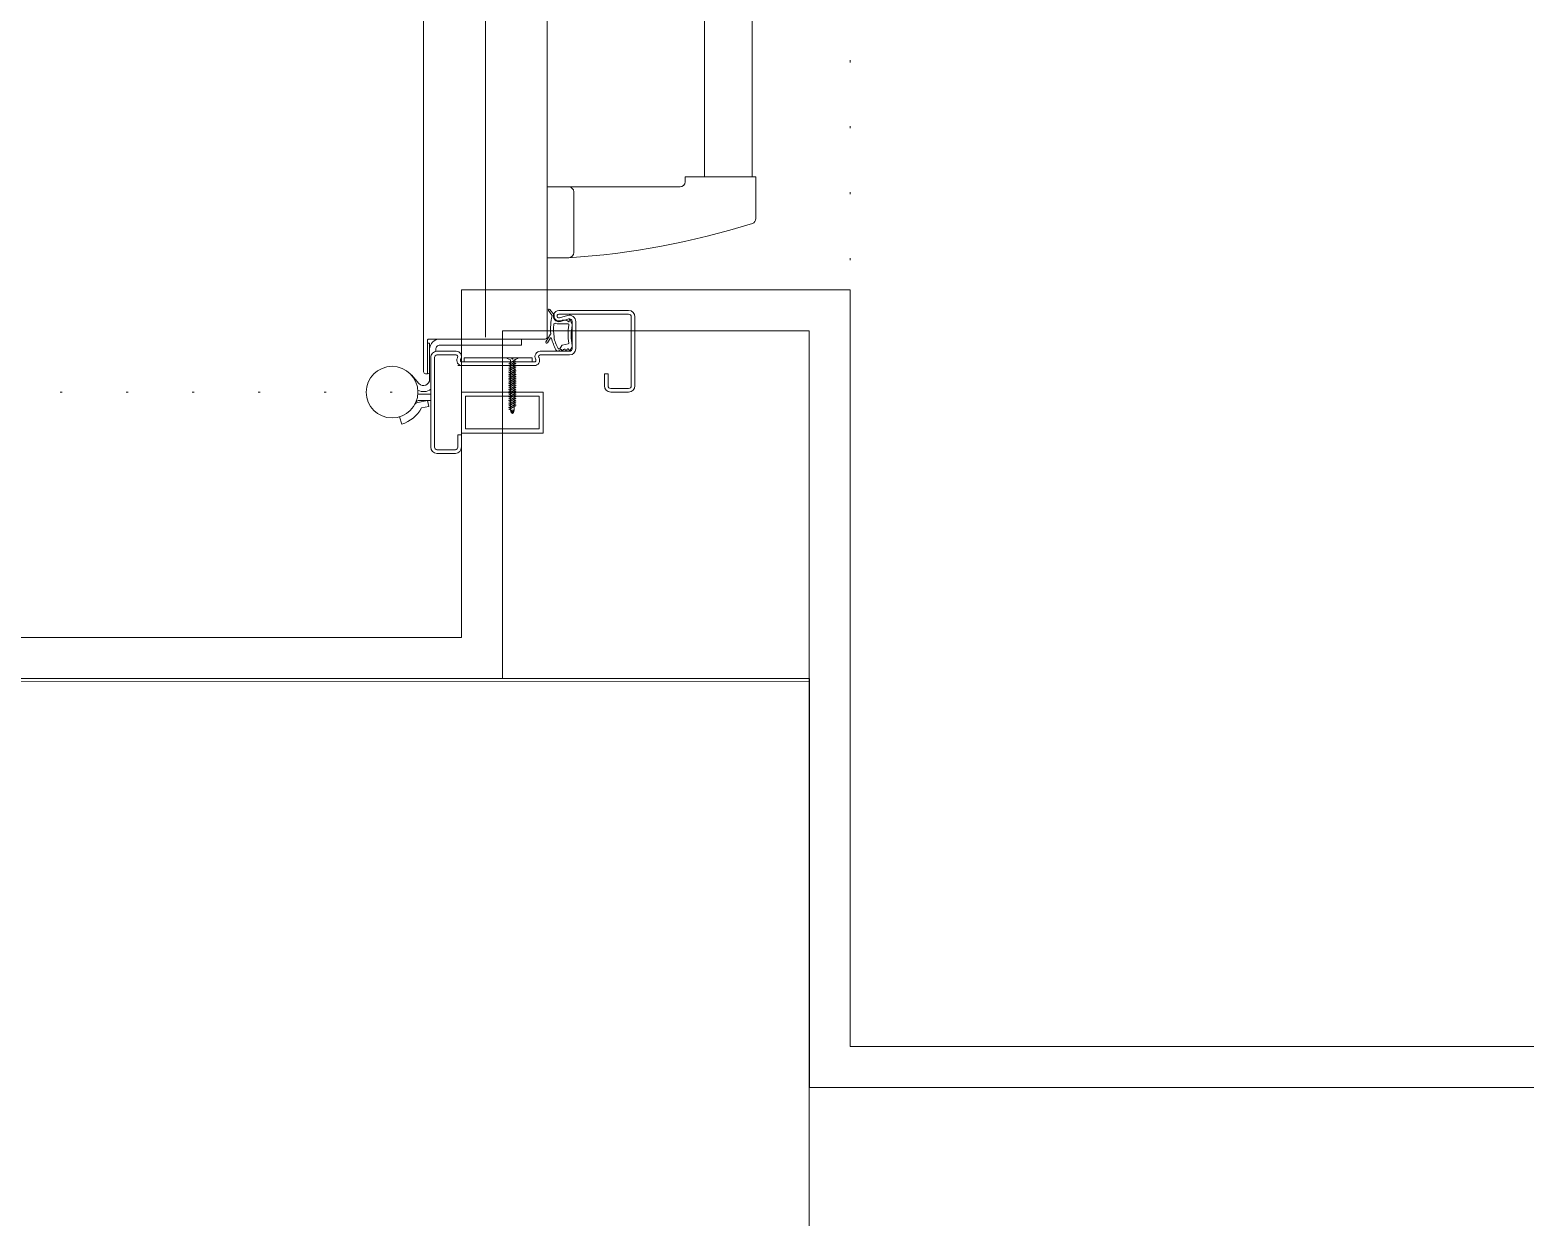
# Model space of a CAD drawing. Extents: x -2365 to 41970, y -230 to 8114.
# Drawn here: x 17362.7 to 17435.8, y 326.2 to 384.2 of the extents above; entities that cross this region are included whole.
import ezdxf

# ---------------------------------------------------------------- set-up
doc = ezdxf.new("R2010")
doc.units = 0
doc.header["$LTSCALE"] = 25
doc.linetypes.add('DOT2', pattern=[0.125, 0, -0.125])
doc.layers.get('0').update_dxf_attribs({"color": 9, "lineweight": 9})
for name, color, linetype, lineweight in [('00', 9, 'Continuous', 9), ('01', 9, 'Continuous', 9), ('07', 9, 'Continuous', 9), ('14', 9, 'Continuous', 9)]:
    doc.layers.add(name, color=color, linetype=linetype, lineweight=lineweight)

# ---------------------------------------------------------------- blocks, each defined once
blk = doc.blocks.new('p-yng-01')
at = {"ltscale": 2}
for p, q in [((10.486, 12.394), (12.532, 12.394)), ((12.532, 8.932), (12.532, 12.394)), ((12.532, 12.214), (107.468, 12.214)), ((12.532, 9.874), (107.468, 9.874)), ((12.532, 8.932), (12.284, 8.932)), ((12.037, 3.245), (12.037, 8.685)), ((8.575, 3.245), (8.575, 2.192)), ((8.822, 3.492), (11.79, 3.492)), ((12.037, 3.245), (12.037, 2.192))]:
    blk.add_line(p, q, dxfattribs=at)
at = {"linetype": 'Continuous'}
for p, q in [((2, 5.295), (2, 6.174)), ((2.18, 6.174), (2.18, 5.295)), ((5.683, 6.483), (2.309, 6.483)), ((2.309, 6.303), (5.683, 6.303)), ((5.812, 2.765), (5.812, 6.174)), ((5.992, 2.765), (5.992, 6.174)), ((2.309, 5.166), (2.898, 5.166)), ((2.898, 4.986), (2.898, 5.166)), ((2.898, 4.986), (2.309, 4.986)), ((3.816, 1.852), (3.816, 3.289)), ((3.996, 1.852), (3.996, 3.289)), ((4.045, 3.311), (4.175, 3.39)), ((4.116, 3.589), (5.453, 3.589)), ((5.453, 3.409), (4.116, 3.409)), ((4.293, 2.923), (4.356, 3.224)), ((4.47, 3.409), (5.098, 3.409)), ((5.333, 2.758), (5.338, 3.196)), ((5.345, 3.399), (5.559, 3.317)), ((5.445, 3.233), (5.447, 3.231)), ((5.577, 3.241), (5.455, 2.846)), ((5.552, 3.274), (5.463, 3.272)), ((5.749, 3.188), (5.627, 2.793)), ((4.013, 2.749), (4.083, 2.855)), ((4.124, 2.803), (4.287, 2.913)), ((4.652, 2.357), (4.413, 2.204)), ((4.464, 2.123), (4.831, 2.359)), ((5.77, 2.418), (5.984, 2.25)), ((5.781, 2.529), (6.043, 2.326)), ((3.297, -1.95), (3.297, 1.563)), ((3.477, -1.975), (3.477, 1.563)), ((3.593, 1.634), (3.62, 1.621)), ((3.701, 1.781), (3.674, 1.794)), ((4.595, -3.607), (4.595, 2.092)), ((4.695, 2.192), (52, 2.192)), ((3.677, 1.453), (3.477, 1.453)), ((3.649, 0.741), (3.587, 0.579)), ((3.677, -1.86), (3.677, 1.453)), ((3.677, 0.519), (3.677, 0.734)), ((4.295, 0.934), (4.595, 0.934)), ((4.295, 0.934), (4.295, -3.058)), ((0.998, 0.543), (0.954, 0.489)), ((0.998, 0.543), (0.954, 0.489)), ((0.998, 0.436), (0.954, 0.489)), ((0.998, 0.436), (0.954, 0.489)), ((1.122, 0.579), (0.998, 0.543)), ((1.122, 0.579), (0.998, 0.543)), ((0.998, 0.436), (1.122, 0.399)), ((0.998, 0.436), (1.122, 0.399)), ((1.106, 0.399), (1.183, 0.399)), ((1.106, 0.399), (1.183, 0.399)), ((3.266, 0.579), (1.122, 0.579)), ((1.122, 0.579), (1.122, 0.399)), ((3.266, 0.579), (1.122, 0.579)), ((1.122, 0.579), (1.122, 0.399)), ((3.163, 0.399), (1.122, 0.399)), ((3.163, 0.399), (1.122, 0.399)), ((1.144, 0.33), (1.331, 0.66)), ((1.144, 0.33), (1.331, 0.66)), ((1.144, 0.33), (1.164, 0.399)), ((1.144, 0.33), (1.164, 0.399)), ((1.154, 0.325), (1.342, 0.654)), ((1.154, 0.325), (1.342, 0.654)), ((1.196, 0.399), (1.273, 0.399)), ((1.196, 0.399), (1.273, 0.399)), ((1.286, 0.579), (1.209, 0.579)), ((1.286, 0.579), (1.209, 0.579)), ((1.234, 0.33), (1.421, 0.66)), ((1.234, 0.33), (1.421, 0.66)), ((1.234, 0.33), (1.254, 0.399)), ((1.234, 0.33), (1.254, 0.399)), ((1.244, 0.325), (1.432, 0.654)), ((1.244, 0.325), (1.432, 0.654)), ((1.286, 0.399), (1.363, 0.399)), ((1.286, 0.399), (1.363, 0.399)), ((1.376, 0.579), (1.299, 0.579)), ((1.376, 0.579), (1.299, 0.579)), ((1.307, 0.579), (1.316, 0.609)), ((1.307, 0.579), (1.316, 0.609)), ((1.324, 0.33), (1.511, 0.66)), ((1.324, 0.33), (1.511, 0.66)), ((1.324, 0.33), (1.344, 0.399)), ((1.324, 0.33), (1.344, 0.399)), ((1.334, 0.325), (1.522, 0.654)), ((1.334, 0.325), (1.522, 0.654)), ((1.376, 0.399), (1.453, 0.399)), ((1.376, 0.399), (1.453, 0.399)), ((1.466, 0.579), (1.389, 0.579)), ((1.466, 0.579), (1.389, 0.579)), ((1.397, 0.579), (1.406, 0.609)), ((1.397, 0.579), (1.406, 0.609)), ((1.414, 0.33), (1.601, 0.66)), ((1.414, 0.33), (1.601, 0.66)), ((1.414, 0.33), (1.601, 0.66)), ((1.414, 0.33), (1.601, 0.66)), ((1.414, 0.33), (1.434, 0.399)), ((1.414, 0.33), (1.434, 0.399)), ((1.414, 0.33), (1.434, 0.399)), ((1.414, 0.33), (1.434, 0.399)), ((1.424, 0.325), (1.612, 0.654)), ((1.424, 0.325), (1.612, 0.654)), ((1.424, 0.325), (1.612, 0.654)), ((1.424, 0.325), (1.612, 0.654)), ((1.466, 0.399), (1.543, 0.399)), ((1.466, 0.399), (1.543, 0.399)), ((1.466, 0.399), (1.543, 0.399)), ((1.466, 0.399), (1.543, 0.399)), ((1.556, 0.579), (1.479, 0.579)), ((1.556, 0.579), (1.479, 0.579)), ((1.487, 0.579), (1.496, 0.609)), ((1.487, 0.579), (1.496, 0.609)), ((1.504, 0.33), (1.691, 0.66)), ((1.504, 0.33), (1.691, 0.66)), ((1.504, 0.33), (1.524, 0.399)), ((1.504, 0.33), (1.524, 0.399)), ((1.514, 0.325), (1.702, 0.654)), ((1.514, 0.325), (1.702, 0.654)), ((1.556, 0.399), (1.633, 0.399)), ((1.556, 0.399), (1.633, 0.399)), ((1.646, 0.579), (1.569, 0.579)), ((1.646, 0.579), (1.569, 0.579)), ((1.577, 0.579), (1.586, 0.609)), ((1.577, 0.579), (1.586, 0.609)), ((1.577, 0.579), (1.586, 0.609)), ((1.577, 0.579), (1.586, 0.609)), ((1.594, 0.33), (1.781, 0.66)), ((1.594, 0.33), (1.781, 0.66)), ((1.594, 0.33), (1.614, 0.399)), ((1.594, 0.33), (1.614, 0.399)), ((1.604, 0.325), (1.792, 0.654)), ((1.604, 0.325), (1.792, 0.654)), ((1.646, 0.399), (1.723, 0.399)), ((1.646, 0.399), (1.723, 0.399)), ((1.736, 0.579), (1.659, 0.579)), ((1.736, 0.579), (1.659, 0.579)), ((1.667, 0.579), (1.676, 0.609)), ((1.667, 0.579), (1.676, 0.609)), ((1.684, 0.33), (1.871, 0.66)), ((1.684, 0.33), (1.871, 0.66)), ((1.684, 0.33), (1.704, 0.399)), ((1.684, 0.33), (1.704, 0.399)), ((1.694, 0.325), (1.882, 0.654)), ((1.694, 0.325), (1.882, 0.654)), ((1.736, 0.399), (1.813, 0.399)), ((1.736, 0.399), (1.813, 0.399)), ((1.826, 0.579), (1.749, 0.579)), ((1.826, 0.579), (1.749, 0.579)), ((1.757, 0.579), (1.766, 0.609)), ((1.757, 0.579), (1.766, 0.609)), ((1.774, 0.33), (1.961, 0.66)), ((1.774, 0.33), (1.961, 0.66)), ((1.774, 0.33), (1.794, 0.399)), ((1.774, 0.33), (1.794, 0.399)), ((1.784, 0.325), (1.972, 0.654)), ((1.784, 0.325), (1.972, 0.654)), ((1.826, 0.399), (1.903, 0.399)), ((1.826, 0.399), (1.903, 0.399)), ((1.916, 0.579), (1.839, 0.579)), ((1.916, 0.579), (1.839, 0.579)), ((1.847, 0.579), (1.856, 0.609)), ((1.847, 0.579), (1.856, 0.609)), ((1.864, 0.33), (2.051, 0.66)), ((1.864, 0.33), (2.051, 0.66)), ((1.864, 0.33), (1.884, 0.399)), ((1.864, 0.33), (1.884, 0.399)), ((1.874, 0.325), (2.062, 0.654)), ((1.874, 0.325), (2.062, 0.654)), ((1.916, 0.399), (1.993, 0.399)), ((1.916, 0.399), (1.993, 0.399)), ((2.006, 0.579), (1.929, 0.579)), ((2.006, 0.579), (1.929, 0.579)), ((1.937, 0.579), (1.946, 0.609)), ((1.937, 0.579), (1.946, 0.609)), ((1.954, 0.33), (2.141, 0.66)), ((1.954, 0.33), (2.141, 0.66)), ((1.954, 0.33), (1.974, 0.399)), ((1.954, 0.33), (1.974, 0.399)), ((1.964, 0.325), (2.152, 0.654)), ((1.964, 0.325), (2.152, 0.654)), ((2, -2), (2, 0.695)), ((2.006, 0.399), (2.083, 0.399)), ((2.006, 0.399), (2.083, 0.399)), ((2.096, 0.579), (2.019, 0.579)), ((2.096, 0.579), (2.019, 0.579)), ((2.027, 0.579), (2.036, 0.609)), ((2.027, 0.579), (2.036, 0.609)), ((2.044, 0.33), (2.231, 0.66)), ((2.044, 0.33), (2.231, 0.66)), ((2.044, 0.33), (2.064, 0.399)), ((2.044, 0.33), (2.064, 0.399)), ((2.054, 0.325), (2.242, 0.654)), ((2.054, 0.325), (2.242, 0.654)), ((2.096, 0.399), (2.173, 0.399)), ((2.096, 0.399), (2.173, 0.399)), ((2.186, 0.579), (2.109, 0.579)), ((2.186, 0.579), (2.109, 0.579)), ((2.117, 0.579), (2.126, 0.609)), ((2.117, 0.579), (2.126, 0.609)), ((2.134, 0.33), (2.321, 0.66)), ((2.134, 0.33), (2.321, 0.66)), ((2.134, 0.33), (2.154, 0.399)), ((2.134, 0.33), (2.154, 0.399)), ((2.144, 0.325), (2.332, 0.654)), ((2.144, 0.325), (2.332, 0.654)), ((2.186, 0.399), (2.263, 0.399)), ((2.186, 0.399), (2.263, 0.399)), ((2.276, 0.579), (2.199, 0.579)), ((2.276, 0.579), (2.199, 0.579)), ((2.207, 0.579), (2.216, 0.609)), ((2.207, 0.579), (2.216, 0.609)), ((2.224, 0.33), (2.411, 0.66)), ((2.224, 0.33), (2.411, 0.66)), ((2.224, 0.33), (2.244, 0.399)), ((2.224, 0.33), (2.244, 0.399)), ((2.234, 0.325), (2.422, 0.654)), ((2.234, 0.325), (2.422, 0.654)), ((2.276, 0.399), (2.353, 0.399)), ((2.276, 0.399), (2.353, 0.399)), ((2.366, 0.579), (2.289, 0.579)), ((2.366, 0.579), (2.289, 0.579)), ((2.297, 0.579), (2.306, 0.609)), ((2.297, 0.579), (2.306, 0.609)), ((2.314, 0.33), (2.501, 0.66)), ((2.314, 0.33), (2.501, 0.66)), ((2.314, 0.33), (2.334, 0.399)), ((2.314, 0.33), (2.334, 0.399)), ((2.324, 0.325), (2.512, 0.654)), ((2.324, 0.325), (2.512, 0.654)), ((2.366, 0.399), (2.443, 0.399)), ((2.366, 0.399), (2.443, 0.399)), ((2.456, 0.579), (2.379, 0.579)), ((2.456, 0.579), (2.379, 0.579)), ((2.387, 0.579), (2.396, 0.609)), ((2.387, 0.579), (2.396, 0.609)), ((2.404, 0.33), (2.591, 0.66)), ((2.404, 0.33), (2.591, 0.66)), ((2.404, 0.33), (2.591, 0.66)), ((2.404, 0.33), (2.591, 0.66)), ((2.404, 0.33), (2.424, 0.399)), ((2.404, 0.33), (2.424, 0.399)), ((2.404, 0.33), (2.424, 0.399)), ((2.404, 0.33), (2.424, 0.399)), ((2.414, 0.325), (2.602, 0.654)), ((2.414, 0.325), (2.602, 0.654)), ((2.414, 0.325), (2.602, 0.654)), ((2.414, 0.325), (2.602, 0.654)), ((2.456, 0.399), (2.533, 0.399)), ((2.456, 0.399), (2.56, 0.399)), ((2.456, 0.399), (2.533, 0.399)), ((2.456, 0.399), (2.56, 0.399)), ((2.546, 0.579), (2.469, 0.579)), ((2.546, 0.579), (2.469, 0.579)), ((2.477, 0.579), (2.486, 0.609)), ((2.477, 0.579), (2.486, 0.609)), ((2.494, 0.33), (2.681, 0.66)), ((2.494, 0.33), (2.681, 0.66)), ((2.494, 0.33), (2.514, 0.399)), ((2.494, 0.33), (2.514, 0.399)), ((2.504, 0.325), (2.692, 0.654)), ((2.504, 0.325), (2.692, 0.654)), ((2.546, 0.399), (2.623, 0.399)), ((2.546, 0.399), (2.623, 0.399)), ((2.636, 0.579), (2.559, 0.579)), ((2.597, 0.579), (2.559, 0.579)), ((2.636, 0.579), (2.559, 0.579)), ((2.597, 0.579), (2.559, 0.579)), ((2.597, 0.399), (2.56, 0.399)), ((2.597, 0.399), (2.56, 0.399)), ((2.567, 0.579), (2.576, 0.609)), ((2.567, 0.579), (2.576, 0.609)), ((2.567, 0.579), (2.576, 0.609)), ((2.567, 0.579), (2.576, 0.609)), ((2.584, 0.33), (2.771, 0.66)), ((2.584, 0.33), (2.771, 0.66)), ((2.584, 0.33), (2.604, 0.399)), ((2.584, 0.33), (2.604, 0.399)), ((2.594, 0.325), (2.782, 0.654)), ((2.594, 0.325), (2.782, 0.654)), ((2.636, 0.399), (2.713, 0.399)), ((2.726, 0.579), (2.649, 0.579)), ((2.657, 0.579), (2.666, 0.609)), ((2.674, 0.33), (2.861, 0.66)), ((2.674, 0.33), (2.694, 0.399)), ((2.684, 0.325), (2.872, 0.654)), ((2.726, 0.399), (2.803, 0.399)), ((2.816, 0.579), (2.739, 0.579)), ((2.747, 0.579), (2.756, 0.609)), ((2.764, 0.33), (2.951, 0.66)), ((2.764, 0.33), (2.784, 0.399)), ((2.774, 0.325), (2.962, 0.654)), ((2.816, 0.399), (2.893, 0.399)), ((2.906, 0.579), (2.829, 0.579)), ((2.837, 0.579), (2.846, 0.609)), ((2.854, 0.33), (3.041, 0.66)), ((2.854, 0.33), (2.874, 0.399)), ((2.864, 0.325), (3.052, 0.654)), ((2.906, 0.399), (2.983, 0.399)), ((2.996, 0.579), (2.919, 0.579)), ((2.927, 0.579), (2.936, 0.609)), ((2.944, 0.33), (3.131, 0.66)), ((2.944, 0.33), (2.964, 0.399)), ((2.954, 0.325), (3.142, 0.654)), ((2.996, 0.399), (3.073, 0.399)), ((3.086, 0.579), (3.009, 0.579)), ((3.017, 0.579), (3.026, 0.609)), ((3.034, 0.33), (3.221, 0.66)), ((3.034, 0.33), (3.054, 0.399)), ((3.044, 0.325), (3.232, 0.654)), ((3.086, 0.399), (3.163, 0.399)), ((3.176, 0.579), (3.099, 0.579)), ((3.107, 0.579), (3.116, 0.609)), ((3.124, 0.33), (3.311, 0.66)), ((3.124, 0.33), (3.144, 0.399)), ((3.134, 0.325), (3.322, 0.654)), ((3.176, 0.399), (3.253, 0.399)), ((3.266, 0.579), (3.189, 0.579)), ((3.197, 0.579), (3.206, 0.609)), ((3.214, 0.33), (3.401, 0.66)), ((3.214, 0.33), (3.234, 0.399)), ((3.224, 0.325), (3.412, 0.654)), ((3.266, 0.399), (3.343, 0.399)), ((3.356, 0.579), (3.279, 0.579)), ((3.287, 0.579), (3.296, 0.609)), ((3.304, 0.33), (3.491, 0.66)), ((3.304, 0.33), (3.324, 0.399)), ((3.314, 0.325), (3.502, 0.654)), ((3.356, 0.399), (3.433, 0.399)), ((3.446, 0.579), (3.369, 0.579)), ((3.377, 0.579), (3.386, 0.609)), ((3.394, 0.33), (3.581, 0.66)), ((3.394, 0.33), (3.414, 0.399)), ((3.404, 0.325), (3.592, 0.654)), ((3.446, 0.399), (3.55, 0.399)), ((3.536, 0.579), (3.459, 0.579)), ((3.467, 0.579), (3.476, 0.609)), ((3.587, 0.579), (3.549, 0.579)), ((3.587, 0.399), (3.55, 0.399)), ((3.557, 0.579), (3.566, 0.609)), ((3.649, 0.237), (3.587, 0.399)), ((3.677, 0.519), (3.643, 0.519)), ((3.677, 0.46), (3.643, 0.46)), ((3.677, 0.46), (3.677, 0.245)), ((-0.096, -2.18), (-0.695, -2.18)), ((-0.096, -2), (-0.096, -2.18)), ((3.297, -2.185), (3.297, -1.95)), ((3.297, -1.95), (3.297, -1.975)), ((3.297, -1.95), (3.297, -1.975)), ((3.477, -1.86), (3.677, -1.86)), ((3.593, -2.041), (3.62, -2.028)), ((3.701, -2.188), (3.674, -2.202)), ((-0.994, -2.299), (-0.994, -3.198)), ((-0.814, -2.299), (-0.814, -3.198)), ((3.816, -2.259), (3.816, -3.198)), ((3.996, -2.259), (3.996, -3.198)), ((3.697, -3.317), (-0.695, -3.317)), ((3.697, -3.497), (-0.695, -3.497)), ((1.225, -3.955), (1.304, -3.603)), ((1.304, -3.603), (1.594, -3.668)), ((1.594, -3.497), (1.594, -4.063)), ((1.893, -3.497), (1.893, -4.132)), ((2.699, -3.557), (2.621, -3.557)), ((4.395, -3.557), (2.699, -3.557)), ((4.096, -3.257), (3.996, -3.257)), ((4.395, -3.657), (4.395, -3.557)), ((1.594, -3.668), (1.488, -4.138)), ((2.838, -4.449), (2.423, -4.08)), ((2.898, -3.657), (2.898, -3.756)), ((2.898, -3.657), (4.545, -3.657)), ((52, -3.856), (2.998, -3.856)), ((0.792, -5.028), (0.436, -4.92))]:
    blk.add_line(p, q, dxfattribs=at)
at = {"linetype": 'DOT2'}
blk.add_line((2, -5.393), (2, -120.807), dxfattribs=at)
blk.add_lwpolyline([(2, 17), (118, 17)], dxfattribs=at)
at = {"linetype": 'Continuous'}
for points in [[(2, -2), (2, 2), (0, 2), (0, -2)], [(1.8, -1.8), (1.8, 1.8), (0.2, 1.8), (0.2, -1.8)]]:
    blk.add_lwpolyline(points, close=True, dxfattribs=at)
at = {"ltscale": 0.29}
blk.add_lwpolyline([(4.694, -0.832), (115.306, -0.84)], dxfattribs=at)
at = {"linetype": 'Continuous'}
blk.add_lwpolyline([(-0.695, -2), (-0.096, -2)], dxfattribs=at)
blk.add_circle((2, -5.393), 1.262, dxfattribs=at)
at = {"ltscale": 2}
for centre, radius, start, end in [((45.727, 0.955), 37.223, 162.38016, 176.47229), ((10.486, 12.147), 0.247, 90, 162.38016), ((12.284, 8.685), 0.247, 90, 180), ((8.822, 3.245), 0.247, 90, 180), ((11.79, 3.245), 0.247, 0, 90)]:
    blk.add_arc(centre, radius, start, end, dxfattribs=at)
at = {"linetype": 'Continuous'}
for centre, radius, start, end in [((2.309, 6.174), 0.309, 90, 180), ((2.309, 6.174), 0.13, 90, 180), ((5.683, 6.174), 0.309, 0, 90), ((5.683, 6.174), 0.309, 0, 90), ((5.683, 6.174), 0.13, 0, 90), ((5.683, 6.174), 0.13, 0, 90), ((2.309, 5.295), 0.309, 180, 270), ((2.309, 5.295), 0.13, 180, 270), ((4.116, 3.289), 0.299, 90, 180), ((4.116, 3.289), 0.12, 90, 180), ((4.034, 3.116), 0.0312, 100.87859, 243.42582), ((4.03, 2.919), 0.0132, 148.87046, 187.37745), ((4.133, 2.857), 0.133, 128.86269, 148.8778), ((4.101, 3.224), 0.157, 239.30126, 259.11475), ((4.038, 3.234), 0.0871, 263.75967, 337.02853), ((4.057, 3.291), 0.0235, 121.88294, 242.39536), ((3.683, 2.575), 0.784, 57.22536, 62.39346), ((4.012, 3.043), 0.0905, 294.19757, 348.16375), ((4.064, 3.032), 0.0377, 348.16607, 79.11044), ((4.092, 3.211), 0.0282, 337.02847, 57.21315), ((4.247, 3.268), 0.141, 80.01771, 120.39677), ((4.769, 6.233), 2.869, 260.01702, 279.94655), ((4.391, 3.216), 0.0358, 79.24744, 167.20371), ((4.827, 5.51), 2.3, 259.24174, 281.07838), ((5.291, 3.256), 0.153, 69.17394, 99.94655), ((5.28, 3.197), 0.0575, 359.44107, 101.07298), ((5.463, 3.248), 0.0235, 90.72924, 220.54832), ((5.32, 3.1), 0.183, 14.71855, 46.06033), ((5.453, 3.279), 0.309, 342.8599, 90), ((5.453, 3.279), 0.13, 342.8582, 90), ((5.592, 2.86), 0.108, 139.80897, 171.28484), ((5.119, 3), 0.405, 353.36215, 21.0615), ((5.47, 2.963), 0.0518, 319.80516, 349.79266), ((5.552, 3.296), 0.0223, 269.42319, 71.25627), ((4.099, 2.707), 0.0959, 154.03691, 249.21337), ((4.043, 2.921), 0.0264, 187.37826, 268.96405), ((4.054, 2.847), 0.049, 80.76499, 103.24271), ((4.057, 2.867), 0.0282, 333.7959, 80.76871), ((5.896, 6.487), 4.281, 244.68751, 253.05069), ((4.157, 2.769), 0.0479, 134.01976, 235.74546), ((4.915, 4.022), 1.512, 238.71488, 261.68936), ((4.274, 2.927), 0.0188, 312.42722, 347.19905), ((4.438, 2.164), 0.0479, 122.69993, 302.69993), ((4.642, 2.374), 0.0192, 302.62301, 73.05205), ((5.055, 4.907), 2.408, 261.45269, 275.8288), ((4.852, 2.327), 0.0383, 85.21037, 122.70219), ((5.092, 5.188), 2.834, 265.20158, 282.99732), ((5.291, 2.587), 0.0767, 275.82916, 21.96245), ((5.736, 2.767), 0.403, 181.2939, 201.96368), ((5.718, 2.765), 0.274, 162.86186, 0), ((6.279, 2.82), 0.796, 175.97228, 187.92323), ((5.705, 2.743), 0.216, 188.67888, 284.0284), ((5.718, 2.765), 0.0948, 162.86325, 0), ((5.74, 2.381), 0.0479, 51.84788, 102.99189), ((5.764, 2.506), 0.0288, 52.19801, 104.01645), ((6.013, 2.288), 0.0479, 232.20096, 52.2001), ((3.557, 1.563), 0.259, 63.21105, 180), ((3.557, 1.563), 0.0798, 63.20199, 180), ((3.737, 1.852), 0.259, 243.21497, 0), ((3.737, 1.852), 0.0798, 243.21151, 0), ((4.695, 2.092), 0.0998, 90, 180), ((3.662, 0.734), 0.015, 0, 150.08641), ((0.936, 0.724), 0.235, 274.361, 322.10246), ((0.936, 0.724), 0.235, 274.361, 322.10246), ((0.936, 0.255), 0.235, 37.89754, 85.639), ((0.936, 0.255), 0.235, 37.89754, 85.639), ((1.149, 0.327), 0.00583, 150.32042, 330.32042), ((1.149, 0.327), 0.00583, 150.32042, 330.32042), ((1.239, 0.327), 0.00583, 150.32042, 330.32042), ((1.239, 0.327), 0.00583, 150.32042, 330.32042), ((1.329, 0.327), 0.00583, 150.32042, 330.32042), ((1.329, 0.327), 0.00583, 150.32042, 330.32042), ((1.337, 0.657), 0.00583, 330.32042, 150.32042), ((1.337, 0.657), 0.00583, 330.32042, 150.32042), ((1.419, 0.327), 0.00583, 150.32042, 330.32042), ((1.419, 0.327), 0.00583, 150.32042, 330.32042), ((1.419, 0.327), 0.00583, 150.32042, 330.32042), ((1.419, 0.327), 0.00583, 150.32042, 330.32042), ((1.427, 0.657), 0.00583, 330.32042, 150.32042), ((1.427, 0.657), 0.00583, 330.32042, 150.32042), ((1.509, 0.327), 0.00583, 150.32042, 330.32042), ((1.509, 0.327), 0.00583, 150.32042, 330.32042), ((1.509, 0.327), 0.00583, 150.32042, 330.32042), ((1.509, 0.327), 0.00583, 150.32042, 330.32042), ((1.517, 0.657), 0.00583, 330.32042, 150.32042), ((1.517, 0.657), 0.00583, 330.32042, 150.32042), ((1.599, 0.327), 0.00583, 150.32042, 330.32042), ((1.599, 0.327), 0.00583, 150.32042, 330.32042), ((1.607, 0.657), 0.00583, 330.32042, 150.32042), ((1.607, 0.657), 0.00583, 330.32042, 150.32042), ((1.607, 0.657), 0.00583, 330.32042, 150.32042), ((1.607, 0.657), 0.00583, 330.32042, 150.32042), ((1.689, 0.327), 0.00583, 150.32042, 330.32042), ((1.689, 0.327), 0.00583, 150.32042, 330.32042), ((1.697, 0.657), 0.00583, 330.32042, 150.32042), ((1.697, 0.657), 0.00583, 330.32042, 150.32042), ((1.779, 0.327), 0.00583, 150.32042, 330.32042), ((1.779, 0.327), 0.00583, 150.32042, 330.32042), ((1.787, 0.657), 0.00583, 330.32042, 150.32042), ((1.787, 0.657), 0.00583, 330.32042, 150.32042), ((1.869, 0.327), 0.00583, 150.32042, 330.32042), ((1.869, 0.327), 0.00583, 150.32042, 330.32042), ((1.877, 0.657), 0.00583, 330.32042, 150.32042), ((1.877, 0.657), 0.00583, 330.32042, 150.32042), ((1.959, 0.327), 0.00583, 150.32042, 330.32042), ((1.959, 0.327), 0.00583, 150.32042, 330.32042), ((1.967, 0.657), 0.00583, 330.32042, 150.32042), ((1.967, 0.657), 0.00583, 330.32042, 150.32042), ((2.049, 0.327), 0.00583, 150.32042, 330.32042), ((2.049, 0.327), 0.00583, 150.32042, 330.32042), ((2.057, 0.657), 0.00583, 330.32042, 150.32042), ((2.057, 0.657), 0.00583, 330.32042, 150.32042), ((2.139, 0.327), 0.00583, 150.32042, 330.32042), ((2.139, 0.327), 0.00583, 150.32042, 330.32042), ((2.147, 0.657), 0.00583, 330.32042, 150.32042), ((2.147, 0.657), 0.00583, 330.32042, 150.32042), ((2.229, 0.327), 0.00583, 150.32042, 330.32042), ((2.229, 0.327), 0.00583, 150.32042, 330.32042), ((2.237, 0.657), 0.00583, 330.32042, 150.32042), ((2.237, 0.657), 0.00583, 330.32042, 150.32042), ((2.319, 0.327), 0.00583, 150.32042, 330.32042), ((2.319, 0.327), 0.00583, 150.32042, 330.32042), ((2.327, 0.657), 0.00583, 330.32042, 150.32042), ((2.327, 0.657), 0.00583, 330.32042, 150.32042), ((2.409, 0.327), 0.00583, 150.32042, 330.32042), ((2.409, 0.327), 0.00583, 150.32042, 330.32042), ((2.409, 0.327), 0.00583, 150.32042, 330.32042), ((2.409, 0.327), 0.00583, 150.32042, 330.32042), ((2.417, 0.657), 0.00583, 330.32042, 150.32042), ((2.417, 0.657), 0.00583, 330.32042, 150.32042), ((2.499, 0.327), 0.00583, 150.32042, 330.32042), ((2.499, 0.327), 0.00583, 150.32042, 330.32042), ((2.507, 0.657), 0.00583, 330.32042, 150.32042), ((2.507, 0.657), 0.00583, 330.32042, 150.32042), ((2.589, 0.327), 0.00583, 150.32042, 330.32042), ((2.589, 0.327), 0.00583, 150.32042, 330.32042), ((2.597, 0.657), 0.00583, 330.32042, 150.32042), ((2.597, 0.657), 0.00583, 330.32042, 150.32042), ((2.597, 0.657), 0.00583, 330.32042, 150.32042), ((2.597, 0.657), 0.00583, 330.32042, 150.32042), ((2.679, 0.327), 0.00583, 150.32042, 330.32042), ((2.687, 0.657), 0.00583, 330.32042, 150.32042), ((2.769, 0.327), 0.00583, 150.32042, 330.32042), ((2.777, 0.657), 0.00583, 330.32042, 150.32042), ((2.859, 0.327), 0.00583, 150.32042, 330.32042), ((2.867, 0.657), 0.00583, 330.32042, 150.32042), ((2.949, 0.327), 0.00583, 150.32042, 330.32042), ((2.957, 0.657), 0.00583, 330.32042, 150.32042), ((3.039, 0.327), 0.00583, 150.32042, 330.32042), ((3.047, 0.657), 0.00583, 330.32042, 150.32042), ((3.129, 0.327), 0.00583, 150.32042, 330.32042), ((3.137, 0.657), 0.00583, 330.32042, 150.32042), ((3.219, 0.327), 0.00583, 150.32042, 330.32042), ((3.227, 0.657), 0.00583, 330.32042, 150.32042), ((3.309, 0.327), 0.00583, 150.32042, 330.32042), ((3.317, 0.657), 0.00583, 330.32042, 150.32042), ((3.399, 0.327), 0.00583, 150.32042, 330.32042), ((3.407, 0.657), 0.00583, 330.32042, 150.32042), ((3.497, 0.657), 0.00583, 330.32042, 150.32042), ((3.587, 0.657), 0.00583, 330.32042, 150.32042), ((3.643, 0.489), 0.0291, 90, 270), ((3.662, 0.245), 0.015, 209.91359, 0), ((-0.695, -2.299), 0.299, 90, 180), ((-0.695, -2.299), 0.12, 90, 180), ((3.557, -1.97), 0.259, 181.10247, 296.78895), ((3.557, -1.97), 0.0798, 183.58524, 296.79801), ((3.737, -2.259), 0.259, 0, 116.78503), ((3.737, -2.259), 0.0798, 0, 116.78849), ((-0.695, -3.198), 0.299, 180, 270), ((-0.695, -3.198), 0.12, 180, 270), ((2.621, -3.856), 0.599, 143.12858, 207.63329), ((2.621, -3.856), 0.299, 90, 228.3987), ((2.998, -3.657), 0.0998, 90, 180), ((3.697, -3.198), 0.299, 270, 0), ((3.697, -3.198), 0.12, 270, 0), ((4.096, -3.058), 0.2, 270, 0), ((4.096, -3.058), 0.499, 270, 0), ((4.545, -3.607), 0.0499, 270, 0), ((2, -5.393), 1.634, 118.31658, 163.17208), ((1.198, -4.074), 0.297, 318.0259, 347.3911), ((1.394, -4.063), 0.2, 292.04738, 0), ((2.998, -3.756), 0.0998, 180, 270)]:
    blk.add_arc(centre, radius, start, end, dxfattribs=at)
at = {"linetype": 'DOT2'}
blk.add_arc((2.001, -5.394), 115.412, 269.99975, 0.81317, dxfattribs=at)

msp = doc.modelspace()

# ---------------------------------------------------------------- linework, layer by layer
at = {"layer": '00'}
for points in [[(17385.838, 369.5), (17385.838, 352.5), (17400.849, 352.5), (17400.838, 312.5), (17600.838, 312.5), (17600.838, 332.5), (17600.838, 332.5)], [(17600.838, 332.5), (17400.838, 332.5), (17400.838, 369.5), (17385.838, 369.5)]]:
    msp.add_lwpolyline(points, dxfattribs=at)
at = {"layer": '01'}
for points in [[(17400.838, 312.5), (16800.838, 312.5), (16800.838, 662.5), (17400.838, 662.5), (17400.838, 622.5), (16850.838, 622.5), (16850.838, 352.5), (17400.849, 352.5)], [(17400.838, 662.5), (16800.838, 662.5), (16800.838, 312.5), (17400.838, 312.5), (17400.838, 352.5), (16850.838, 352.5), (16850.838, 622.5), (17400.838, 622.5)]]:
    msp.add_lwpolyline(points, close=True, dxfattribs=at)
msp.add_lwpolyline([(16850.838, 352.5), (17400.849, 352.349), (17400.838, 312.5)], dxfattribs=at)
at = {"layer": '14'}
for points in [[(17383.838, 371.5), (17402.838, 371.5), (17402.838, 334.5), (17598.838, 334.5), (17598.838, 740.5), (17583.838, 740.5)], [(17383.838, 477.5), (17383.838, 620.5), (17383.838, 620.5), (17383.838, 620.5), (16852.838, 620.5), (16852.838, 354.5), (17383.838, 354.5), (17383.838, 354.5), (17383.838, 354.5), (17383.838, 371.5)]]:
    msp.add_lwpolyline(points, dxfattribs=at)

# ---------------------------------------------------------------- block references
at = {"layer": '07', "xscale": -1, "rotation": 270}
msp.add_blockref('p-yng-01', (17385.838, 364.5), dxfattribs=at)

doc.saveas('drawing.dxf')
